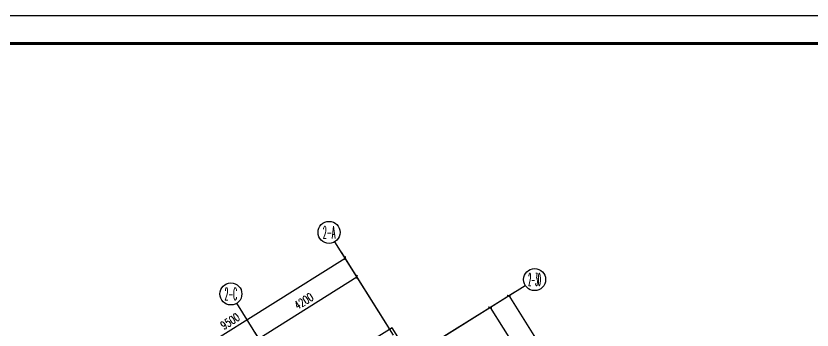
# Model space of a CAD drawing. Extents: x -9422388 to 15610651, y -1992469 to 953794.
# Drawn here: x -2934161 to -2905320, y -254575 to -243184 of the extents above; entities that cross this region are included whole.
import ezdxf
from ezdxf.enums import TextEntityAlignment as Align

# ---------------------------------------------------------------- set-up
doc = ezdxf.new("R2010")
doc.units = 0
doc.header["$LTSCALE"] = 1000
for name, color, linetype in [('AXIS_TEXT', 7, 'Continuous'), ('PUB_TITLE', 4, 'Continuous'), ('道路', 4, 'Continuous')]:
    doc.layers.add(name, color=color, linetype=linetype)
doc.styles.add('_TCH_AXIS', font='COMPLEX', dxfattribs={"bigfont": 'GBCBIG'})
doc.styles.add('_TCH_DIM_T3', font='SIMPLEX', dxfattribs={"width": 0.705882, "bigfont": 'GBCBIG'})
doc.styles.add('COMPLEX', font='COMPLEX')
doc.dimstyles.new('_TCH_ARCH&&100', dxfattribs={"dimtxt": 297.5, "dimasz": 100, "dimexe": 250, "dimexo": 300, "dimgap": 126.25, "dimtad": 1, "dimdec": 0, "dimzin": 0, "dimdsep": 46, "dimtxsty": '_TCH_DIM_T3', "dimblk": 'ARCHTICK', "dimcen": 0.09, "dimclrt": 7, "dimazin": 2, "dimtfac": 1, "dimtdec": 0, "dimtix": 1, "dimtmove": 2, "dimatfit": 3, "dimfxl": 0, "dimtolj": 1, "dimtzin": 0, "dimarcsym": 0})

# ---------------------------------------------------------------- blocks, each defined once
blk = doc.blocks.new('A$C75680FEE')
at = {"layer": '道路', "color": 0, "linetype": 'Continuous'}
blk.add_arc((111.345, 28.752), 9, 38.74, 125.533, dxfattribs=at)
blk = doc.blocks.new('_ArchTick')
at = {"color": 0, "linetype": 'ByBlock', "const_width": 0.4}
blk.add_lwpolyline([(-0.5, -0.5), (0.5, 0.5)], dxfattribs=at)
blk = doc.blocks.new('*D2811')
at = {"color": 0, "lineweight": -2, "transparency": 16777216}
for p, q in [((1426317, -166831), (1424591, -164077)), ((1416674, -169334), (1424723, -164289)), ((1418267, -171876), (1416541, -169122))]:
    blk.add_line(p, q, dxfattribs=at)
at = {"layer": 'Defpoints', "color": 0, "transparency": 16777216}
for p in [(1424723, -164289), (1426476, -167085), (1418426, -172130)]:
    blk.add_point(p, dxfattribs=at)
at = {"color": 0, "lineweight": -2, "transparency": 16777216, "xscale": 100, "yscale": 100, "zscale": 100}
for p, rotation in [((1424723, -164289), 32.07829767622253), ((1416674, -169334), 212.0782976762225)]:
    blk.add_blockref('_ArchTick', p, dxfattribs=dict(at, rotation=rotation))
at = {"color": 7, "transparency": 16777216, "insert": (1420553, -166578), "char_height": 297.5, "attachment_point": 5, "rotation": 32.0783, "style": '_TCH_DIM_T3'}
blk.add_mtext('\\A1;9500', dxfattribs=at)
blk = doc.blocks.new('*D2814')
at = {"color": 0, "lineweight": -2, "transparency": 16777216}
for p, q in [((1421590, -167197), (1425148, -164967)), ((1426317, -166831), (1425016, -164755)), ((1422758, -169061), (1421457, -166985))]:
    blk.add_line(p, q, dxfattribs=at)
at = {"layer": 'Defpoints', "color": 0, "transparency": 16777216}
for p in [(1425148, -164967), (1426476, -167085), (1422917, -169315)]:
    blk.add_point(p, dxfattribs=at)
at = {"color": 0, "lineweight": -2, "transparency": 16777216, "xscale": 100, "yscale": 100, "zscale": 100}
for p, rotation in [((1425148, -164967), 32.07829767622178), ((1421590, -167197), 212.0782976762218)]:
    blk.add_blockref('_ArchTick', p, dxfattribs=dict(at, rotation=rotation))
at = {"color": 7, "transparency": 16777216, "insert": (1423223, -165849), "char_height": 297.5, "attachment_point": 5, "rotation": 32.0783, "style": '_TCH_DIM_T3'}
blk.add_mtext('\\A1;4200', dxfattribs=at)
blk = doc.blocks.new('*D2824')
at = {"color": 0, "lineweight": -2, "transparency": 16777216}
for p, q in [((1428109, -167242), (1430862, -165516)), ((1430651, -165649), (1444512, -187764)), ((1441970, -189357), (1444724, -187631))]:
    blk.add_line(p, q, dxfattribs=at)
at = {"layer": 'Defpoints', "color": 0, "transparency": 16777216}
for p in [(1427854, -167401), (1444512, -187764), (1441716, -189516)]:
    blk.add_point(p, dxfattribs=at)
at = {"color": 0, "lineweight": -2, "transparency": 16777216, "xscale": 100, "yscale": 100, "zscale": 100}
for p, rotation in [((1430651, -165649), 122.0782976762225), ((1444512, -187764), 302.0782976762225)]:
    blk.add_blockref('_ArchTick', p, dxfattribs=dict(at, rotation=rotation))
at = {"color": 7, "transparency": 16777216, "insert": (1437814, -176560), "char_height": 297.5, "attachment_point": 5, "rotation": 302.0783, "style": '_TCH_DIM_T3'}
blk.add_mtext('\\A1;26100', dxfattribs=at)
blk = doc.blocks.new('*D2830')
at = {"color": 0, "lineweight": -2, "transparency": 16777216}
for p, q in [((1428109, -167242), (1430185, -165941)), ((1429973, -166073), (1433796, -172174)), ((1431932, -173343), (1434008, -172041))]:
    blk.add_line(p, q, dxfattribs=at)
at = {"layer": 'Defpoints', "color": 0, "transparency": 16777216}
for p in [(1427854, -167401), (1433796, -172174), (1431678, -173502)]:
    blk.add_point(p, dxfattribs=at)
at = {"color": 0, "lineweight": -2, "transparency": 16777216, "xscale": 100, "yscale": 100, "zscale": 100}
for p, rotation in [((1429973, -166073), 122.0782976762224), ((1433796, -172174), 302.0782976762225)]:
    blk.add_blockref('_ArchTick', p, dxfattribs=dict(at, rotation=rotation))
at = {"color": 7, "transparency": 16777216, "insert": (1432118, -168978), "char_height": 297.5, "attachment_point": 5, "rotation": 302.0783, "style": '_TCH_DIM_T3'}
blk.add_mtext('\\A1;7200', dxfattribs=at)
blk = doc.blocks.new('_AXISO')
at = {"color": 0}
blk.add_circle((0, 0), 0.5, dxfattribs=at)
at = {"layer": 'AXIS_TEXT', "color": 0, "style": 'COMPLEX', "width": 1.041667}
blk.add_attdef('A', text='', height=0.56, dxfattribs=at).set_placement((-0.25, -0.28), (0.25, -0.28), align=Align.FIT)
blk = doc.blocks.new('76867')
at = {"color": 8}
for p, q in [((1426476, -167084.9), (1424351.7, -163695.6)), ((1427854.4, -167401.1), (1431243.7, -165276.8)), ((1422917.3, -169315.4), (1420792.9, -165926.1))]:
    blk.add_line(p, q, dxfattribs=at)
for points in [[(1426422.8, -166811.6), (1417353.7, -172495.3)], [(1427038.8, -167794.6), (1426422.8, -166811.6)]]:
    blk.add_lwpolyline(points, dxfattribs=at)
at = {"color": 8, "xscale": 1000, "yscale": 1000, "zscale": 1000, "rotation": 353.4824571599657}
blk.add_blockref('A$C75680FEE', (1294816.3, -191580), dxfattribs=at)
at = {"color": 8}
ref = blk.add_blockref('_AXISO', (1424139.3, -163356.6), dxfattribs=dict(at, xscale=800, yscale=800, zscale=800))
ref.add_attrib('A', '2-A', dxfattribs={"layer": 'AXIS_TEXT', "color": 8, "height": 452.55, "style": '_TCH_AXIS', "width": 0.328125}).set_placement((1423913, -163582.9), (1424365.5, -163582.9), align=Align.FIT)
ref = blk.add_blockref('_AXISO', (1431582.6, -165064.4), dxfattribs=dict(at, xscale=800, yscale=800, zscale=800))
ref.add_attrib('A', '2-30', dxfattribs={"layer": 'AXIS_TEXT', "color": 8, "height": 452.55, "style": '_TCH_AXIS', "width": 0.265823}).set_placement((1431356.4, -165290.6), (1431808.9, -165290.6), align=Align.FIT)
ref = blk.add_blockref('_AXISO', (1420580.5, -165587.2), dxfattribs=dict(at, xscale=800, yscale=800, zscale=800))
ref.add_attrib('A', '2-C', dxfattribs={"layer": 'AXIS_TEXT', "color": 8, "height": 452.55, "style": '_TCH_AXIS', "width": 0.344262}).set_placement((1420354.2, -165813.4), (1420806.8, -165813.4), align=Align.FIT)
for p1, p2, distance, picture, middle in [((1418426.4, -172130.1), (1426476, -167084.9), 3300, '*D2811', (1420552.6, -166578.3)), ((1422917.3, -169315.4), (1426476, -167084.9), 2500, '*D2814', (1423222.9, -165848.8)), ((1427854.4, -167401.1), (1441715.5, -189516.2), 3300, '*D2824', (1437814.2, -176560.1)), ((1427854.4, -167401.1), (1431678.2, -173501.8), 2500, '*D2830', (1432117.6, -168977.7))]:
    dim = blk.add_aligned_dim(p1=p1, p2=p2, distance=distance, dimstyle='_TCH_ARCH&&100', dxfattribs=at)
    dim.commit()
    dim.dimension.update_dxf_attribs({"geometry": picture, "text_midpoint": middle})

msp = doc.modelspace()

# ---------------------------------------------------------------- linework, layer by layer
at = {"layer": 'PUB_TITLE'}
msp.add_lwpolyline([(-2997074.25692, -302583.96919), (-2891974.25692, -302583.96919), (-2891974.25692, -243183.96919), (-2997074.25692, -243183.96919)], close=True, dxfattribs=at)
at = {"layer": 'PUB_TITLE', "const_width": 100}
msp.add_lwpolyline([(-2994574.25692, -301583.96919), (-2892974.25692, -301583.96919), (-2892974.25692, -244183.96919), (-2994574.25692, -244183.96919)], close=True, dxfattribs=at)

# ---------------------------------------------------------------- block references
msp.add_blockref('76867', (-4346955.86582, -87677.05779))

doc.saveas('drawing.dxf')
